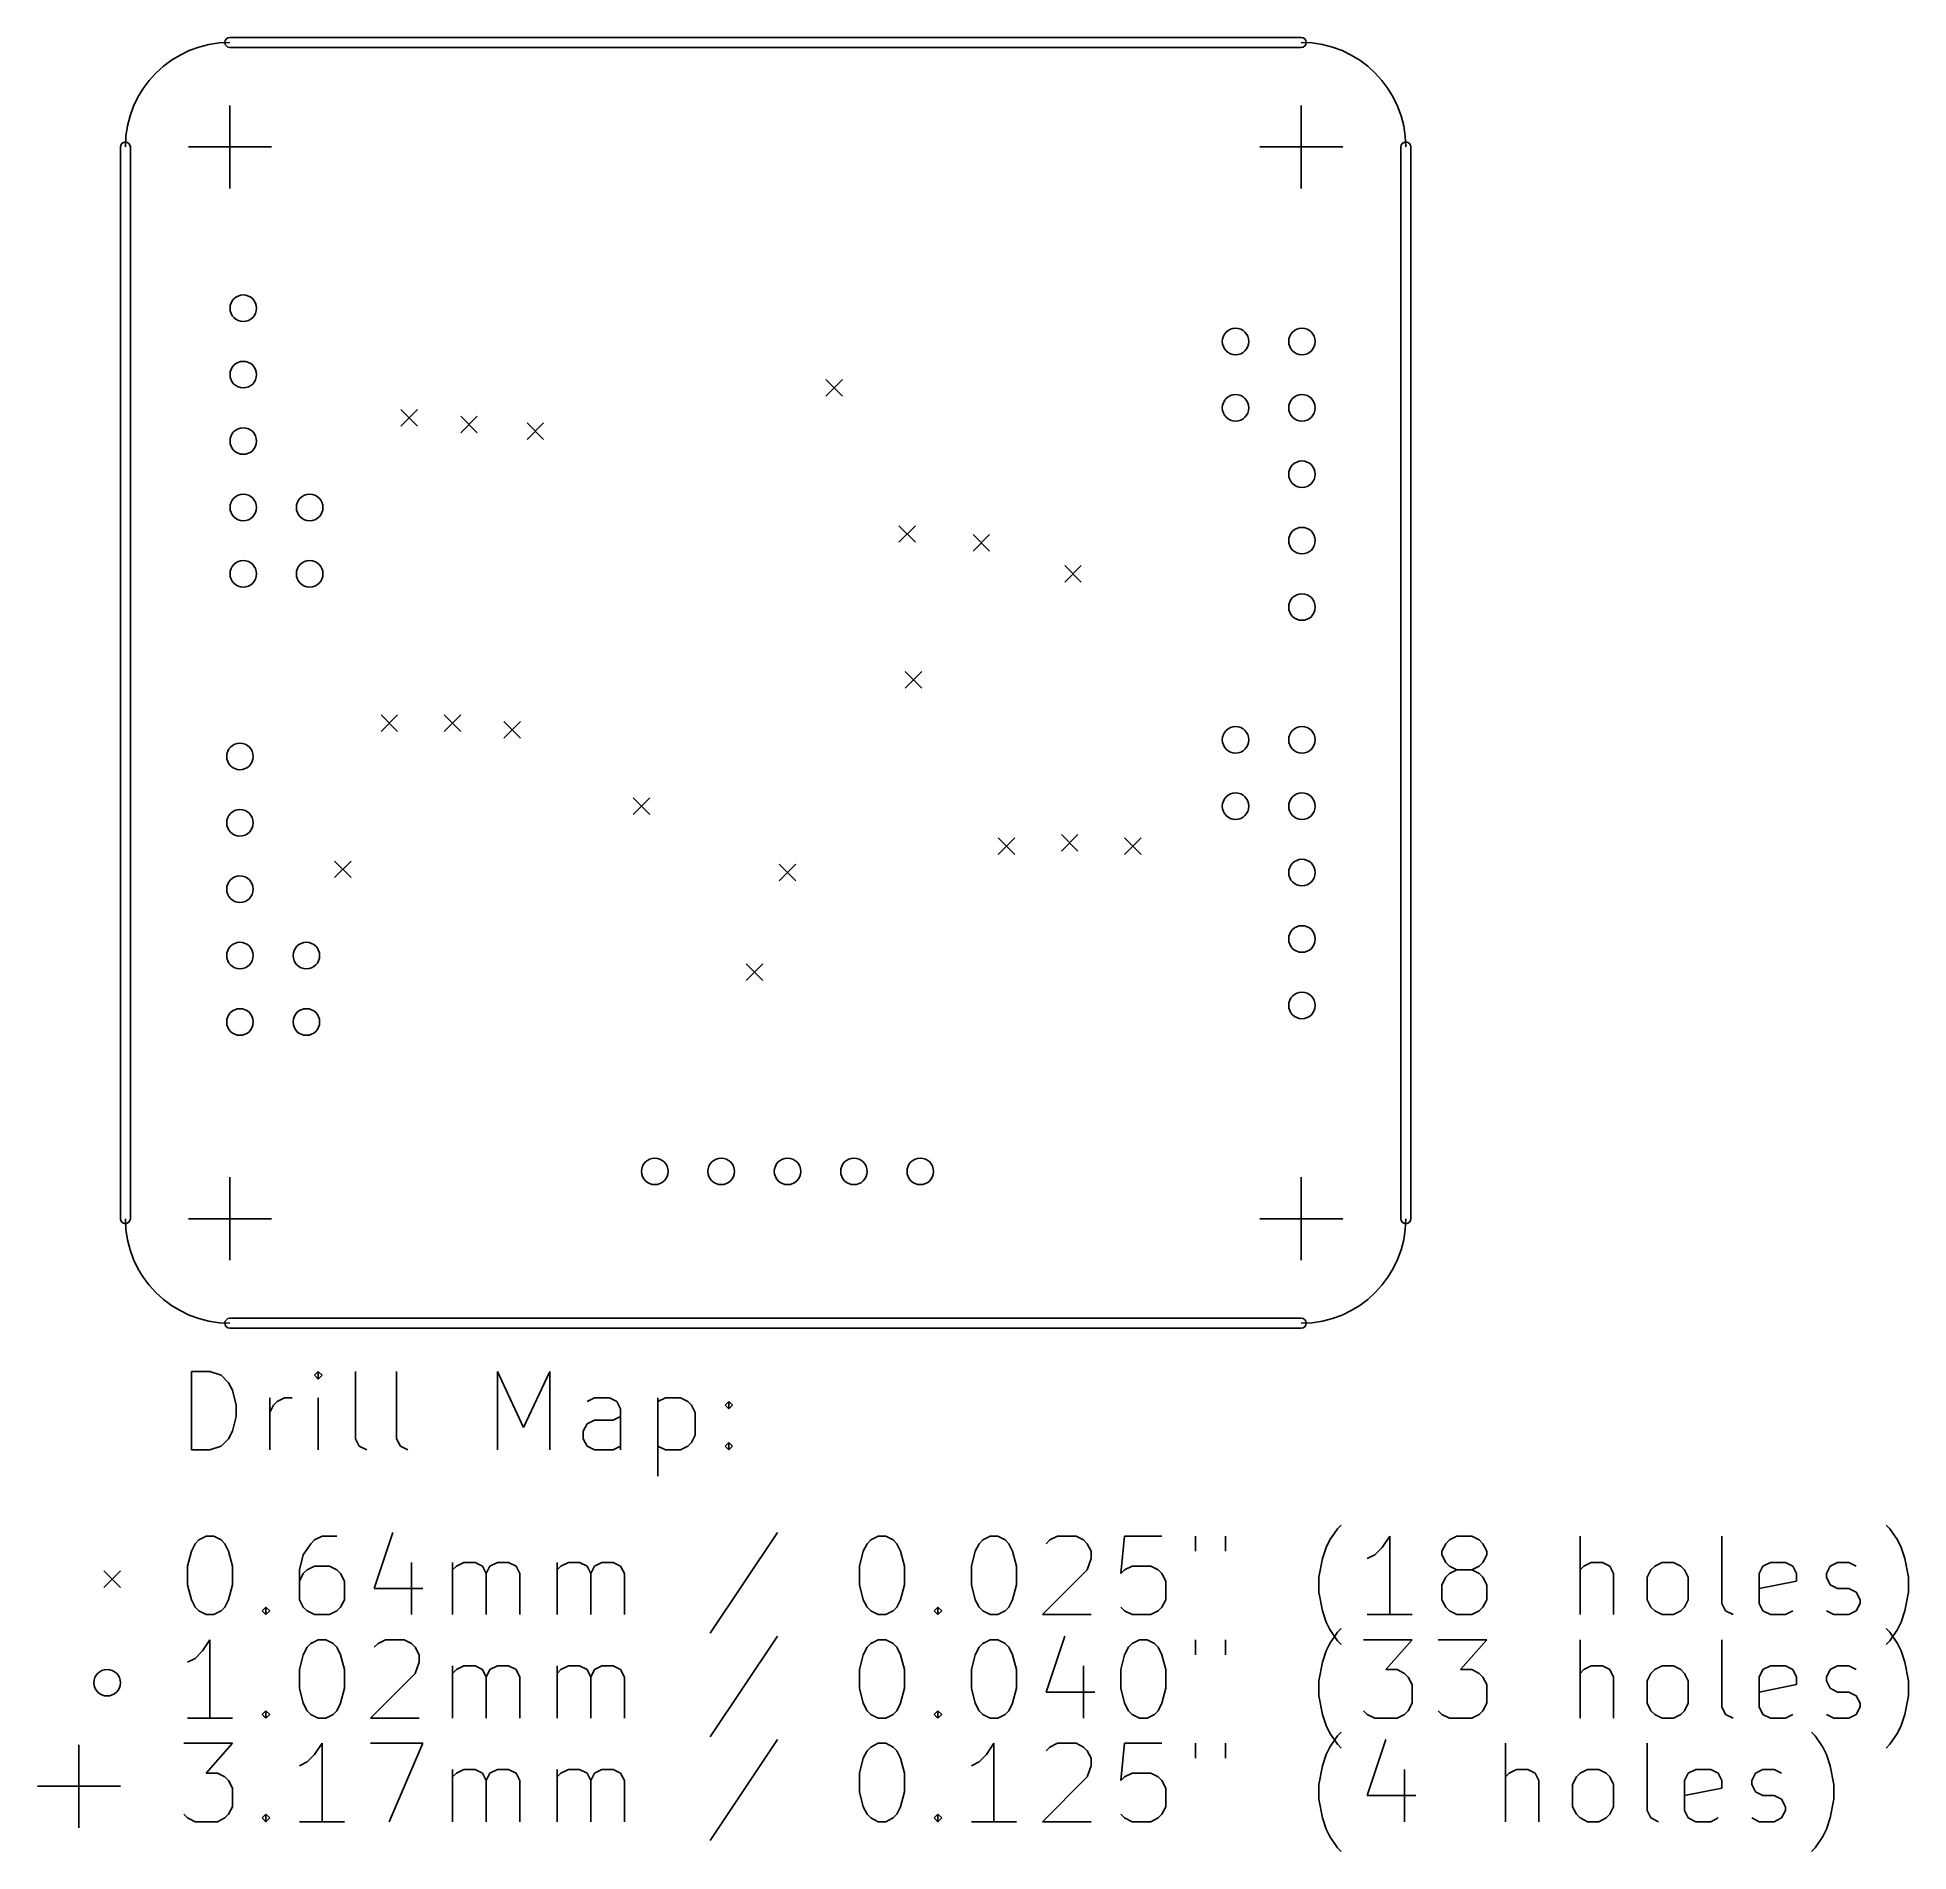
# Model space of a CAD drawing. Extents: x 151.6 to 223.2, y -149.2 to -79.8.
import ezdxf

# ---------------------------------------------------------------- set-up
doc = ezdxf.new("R2010")
doc.units = 0
doc.header["$MEASUREMENT"] = 0
doc.layers.add('BLACK', color=7, linetype='CONTINUOUS')

msp = doc.modelspace()

# ---------------------------------------------------------------- linework, layer by layer
at = {"layer": 'Black'}
for p, q in [((159, -79.809), (200, -79.809)), ((159, -80.191), (200, -80.191)), ((159, -82.412), (159, -85.588)), ((200, -82.412), (200, -85.588)), ((154.81, -125), (154.81, -84)), ((155.191, -125), (155.191, -84)), ((157.413, -84), (160.588, -84)), ((198.413, -84), (201.588, -84)), ((203.81, -125), (203.81, -84)), ((204.191, -125), (204.191, -84)), ((181.801, -92.9), (182.436, -93.535)), ((182.436, -92.9), (181.801, -93.535)), ((165.545, -94.043), (166.18, -94.678)), ((166.18, -94.043), (165.545, -94.678)), ((167.831, -94.297), (168.466, -94.933)), ((168.466, -94.297), (167.831, -94.933)), ((170.371, -94.552), (171.006, -95.186)), ((171.006, -94.552), (170.371, -95.186)), ((184.595, -98.489), (185.23, -99.124)), ((185.23, -98.489), (184.595, -99.124)), ((187.436, -98.823), (188.071, -99.457)), ((188.071, -98.823), (187.436, -99.457)), ((190.945, -100.013), (191.58, -100.648)), ((191.58, -100.013), (190.945, -100.648)), ((184.838, -104.066), (185.473, -104.701)), ((185.473, -104.066), (184.838, -104.701)), ((164.783, -105.728), (165.418, -106.363)), ((165.418, -105.728), (164.783, -106.363)), ((167.196, -105.728), (167.831, -106.363)), ((167.831, -105.728), (167.196, -106.363)), ((169.482, -105.982), (170.117, -106.617)), ((170.117, -105.982), (169.482, -106.617)), ((174.435, -108.903), (175.07, -109.538)), ((175.07, -108.903), (174.435, -109.538)), ((188.405, -110.427), (189.04, -111.062)), ((189.04, -110.427), (188.405, -111.062)), ((190.818, -110.3), (191.453, -110.935)), ((191.453, -110.3), (190.818, -110.935)), ((193.231, -110.427), (193.866, -111.062)), ((193.866, -110.427), (193.231, -111.062)), ((163.005, -111.316), (163.64, -111.951)), ((163.64, -111.316), (163.005, -111.951)), ((180.023, -111.443), (180.658, -112.078)), ((180.658, -111.443), (180.023, -112.078)), ((178.753, -115.253), (179.388, -115.888)), ((179.388, -115.253), (178.753, -115.888)), ((159, -123.413), (159, -126.588)), ((200, -123.413), (200, -126.588)), ((157.413, -125), (160.588, -125)), ((198.413, -125), (201.588, -125)), ((159, -128.81), (200, -128.81)), ((159, -129.191), (200, -129.191)), ((157.524, -133.848), (157.524, -130.848)), ((157.524, -130.848), (158.238, -130.848)), ((158.238, -130.848), (158.667, -130.991)), ((158.667, -130.991), (158.952, -131.276)), ((162.381, -130.848), (162.238, -130.991)), ((162.238, -130.991), (162.381, -131.133)), ((162.524, -130.991), (162.381, -130.848)), ((162.381, -130.848), (162.381, -131.133)), ((162.381, -131.133), (162.524, -130.991)), ((163.809, -133.419), (163.809, -130.848)), ((165.381, -133.419), (165.381, -130.848)), ((169.238, -133.848), (169.238, -130.848)), ((169.238, -130.848), (170.238, -132.991)), ((170.238, -132.991), (171.238, -130.848)), ((171.238, -130.848), (171.238, -133.848)), ((158.952, -131.276), (159.095, -131.562)), ((159.095, -131.562), (159.238, -132.133)), ((159.238, -132.133), (159.238, -132.562)), ((160.524, -133.848), (160.524, -131.848)), ((160.524, -132.419), (160.667, -132.133)), ((160.667, -132.133), (160.809, -131.991)), ((160.809, -131.991), (161.095, -131.848)), ((161.095, -131.848), (161.381, -131.848)), ((162.381, -133.848), (162.381, -131.848)), ((172.952, -131.848), (172.667, -131.991)), ((173.524, -131.848), (172.952, -131.848)), ((173.809, -131.991), (173.524, -131.848)), ((173.952, -132.276), (173.809, -131.991)), ((173.952, -133.848), (173.952, -132.276)), ((175.381, -131.848), (175.381, -134.848)), ((175.381, -131.991), (175.667, -131.848)), ((175.667, -131.848), (176.238, -131.848)), ((176.238, -131.848), (176.524, -131.991)), ((176.524, -131.991), (176.667, -132.133)), ((176.667, -132.133), (176.809, -132.419)), ((176.809, -132.419), (176.809, -133.276)), ((177.952, -132.133), (178.095, -131.991)), ((178.095, -132.276), (177.952, -132.133)), ((178.095, -131.991), (178.238, -132.133)), ((178.095, -131.991), (178.095, -132.276)), ((178.238, -132.133), (178.095, -132.276)), ((159.095, -133.133), (158.952, -133.419)), ((159.238, -132.562), (159.095, -133.133)), ((172.524, -133.133), (172.667, -132.848)), ((172.524, -133.419), (172.524, -133.133)), ((172.667, -132.848), (172.952, -132.705)), ((172.952, -132.705), (173.667, -132.705)), ((173.667, -132.705), (173.952, -132.562)), ((158.238, -133.848), (157.524, -133.848)), ((158.667, -133.705), (158.238, -133.848)), ((158.952, -133.419), (158.667, -133.705)), ((163.952, -133.705), (163.809, -133.419)), ((164.238, -133.848), (163.952, -133.705)), ((165.524, -133.705), (165.381, -133.419)), ((165.809, -133.848), (165.524, -133.705)), ((172.667, -133.705), (172.524, -133.419)), ((172.952, -133.848), (172.667, -133.705)), ((173.667, -133.848), (172.952, -133.848)), ((173.952, -133.705), (173.667, -133.848)), ((175.667, -133.848), (175.381, -133.705)), ((176.238, -133.848), (175.667, -133.848)), ((176.524, -133.705), (176.238, -133.848)), ((176.667, -133.562), (176.524, -133.705)), ((176.809, -133.276), (176.667, -133.562)), ((177.952, -133.705), (178.095, -133.562)), ((178.095, -133.848), (177.952, -133.705)), ((178.095, -133.562), (178.238, -133.705)), ((178.095, -133.562), (178.095, -133.848)), ((178.238, -133.705), (178.095, -133.848)), ((201.381, -136.862), (201.524, -136.719)), ((222.524, -136.862), (222.381, -136.719)), ((157.524, -137.719), (157.667, -137.433)), ((157.667, -137.433), (157.809, -137.291)), ((157.809, -137.291), (158.095, -137.148)), ((158.095, -137.148), (158.381, -137.148)), ((158.381, -137.148), (158.667, -137.291)), ((158.667, -137.291), (158.809, -137.433)), ((158.809, -137.433), (158.952, -137.719)), ((162.095, -137.433), (161.809, -137.862)), ((162.238, -137.291), (162.095, -137.433)), ((162.524, -137.148), (162.238, -137.291)), ((163.095, -137.148), (162.524, -137.148)), ((165.238, -137.005), (164.524, -139.148)), ((179.952, -137.005), (177.381, -140.862)), ((183.238, -137.719), (183.381, -137.433)), ((183.381, -137.433), (183.524, -137.291)), ((183.524, -137.291), (183.809, -137.148)), ((183.809, -137.148), (184.095, -137.148)), ((184.095, -137.148), (184.381, -137.291)), ((184.381, -137.291), (184.524, -137.433)), ((184.524, -137.433), (184.667, -137.719)), ((187.524, -137.719), (187.667, -137.433)), ((187.667, -137.433), (187.809, -137.291)), ((187.809, -137.291), (188.095, -137.148)), ((188.095, -137.148), (188.381, -137.148)), ((188.381, -137.148), (188.667, -137.291)), ((188.667, -137.291), (188.809, -137.433)), ((188.809, -137.433), (188.952, -137.719)), ((190.238, -137.433), (190.381, -137.291)), ((190.381, -137.291), (190.667, -137.148)), ((190.667, -137.148), (191.381, -137.148)), ((191.381, -137.148), (191.667, -137.291)), ((191.667, -137.291), (191.809, -137.433)), ((191.809, -137.433), (191.952, -137.719)), ((193.238, -137.148), (193.095, -138.576)), ((194.667, -137.148), (193.238, -137.148)), ((195.952, -137.148), (195.952, -137.719)), ((197.095, -137.148), (197.095, -137.719)), ((200.952, -137.576), (201.095, -137.291)), ((201.095, -137.291), (201.381, -136.862)), ((203.381, -137.148), (203.095, -137.576)), ((203.381, -140.148), (203.381, -137.148)), ((205.381, -137.719), (205.524, -137.433)), ((205.524, -137.433), (205.667, -137.291)), ((205.667, -137.291), (205.952, -137.148)), ((205.952, -137.148), (206.524, -137.148)), ((206.524, -137.148), (206.809, -137.291)), ((206.809, -137.291), (206.952, -137.433)), ((206.952, -137.433), (207.095, -137.719)), ((210.667, -140.148), (210.667, -137.148)), ((216.095, -139.719), (216.095, -137.148)), ((222.809, -137.291), (222.524, -136.862)), ((222.952, -137.576), (222.809, -137.291)), ((157.381, -138.291), (157.524, -137.719)), ((158.952, -137.719), (159.095, -138.291)), ((161.809, -137.862), (161.667, -138.433)), ((165.952, -138.148), (165.952, -140.148)), ((167.524, -140.148), (167.524, -138.148)), ((167.667, -138.291), (167.952, -138.148)), ((167.952, -138.148), (168.381, -138.148)), ((168.381, -138.148), (168.667, -138.291)), ((168.952, -138.291), (169.238, -138.148)), ((169.238, -138.148), (169.667, -138.148)), ((169.667, -138.148), (169.952, -138.291)), ((171.524, -140.148), (171.524, -138.148)), ((171.667, -138.291), (171.952, -138.148)), ((171.952, -138.148), (172.381, -138.148)), ((172.381, -138.148), (172.667, -138.291)), ((172.952, -138.291), (173.238, -138.148)), ((173.238, -138.148), (173.667, -138.148)), ((173.667, -138.148), (173.952, -138.291)), ((183.095, -138.291), (183.238, -137.719)), ((184.667, -137.719), (184.809, -138.291)), ((187.381, -138.291), (187.524, -137.719)), ((188.952, -137.719), (189.095, -138.291)), ((191.952, -138.005), (191.809, -138.433)), ((191.952, -137.719), (191.952, -138.005)), ((200.667, -138.719), (200.809, -138.005)), ((200.809, -138.005), (200.952, -137.576)), ((202.809, -137.862), (202.524, -138.005)), ((203.095, -137.576), (202.809, -137.862)), ((205.381, -137.862), (205.381, -137.719)), ((205.524, -138.148), (205.381, -137.862)), ((205.667, -138.291), (205.524, -138.148)), ((206.952, -138.148), (206.809, -138.291)), ((207.095, -137.862), (206.952, -138.148)), ((207.095, -137.719), (207.095, -137.862)), ((211.095, -138.148), (210.809, -138.291)), ((211.524, -138.148), (211.095, -138.148)), ((211.809, -138.291), (211.524, -138.148)), ((213.524, -138.291), (213.809, -138.148)), ((213.809, -138.148), (214.238, -138.148)), ((214.238, -138.148), (214.524, -138.291)), ((217.667, -138.291), (217.952, -138.148)), ((217.952, -138.148), (218.524, -138.148)), ((218.524, -138.148), (218.809, -138.291)), ((220.238, -138.291), (220.524, -138.148)), ((220.524, -138.148), (220.952, -138.148)), ((220.952, -138.148), (221.238, -138.291)), ((223.095, -138.005), (222.952, -137.576)), ((223.238, -138.719), (223.095, -138.005)), ((154.174, -138.473), (154.809, -139.108)), ((154.809, -138.473), (154.174, -139.108)), ((157.381, -139.005), (157.381, -138.291)), ((159.095, -138.291), (159.095, -139.005)), ((161.667, -138.433), (161.667, -139.576)), ((161.809, -138.576), (161.667, -138.862)), ((161.952, -138.433), (161.809, -138.576)), ((162.238, -138.291), (161.952, -138.433)), ((162.809, -138.291), (162.238, -138.291)), ((163.095, -138.433), (162.809, -138.291)), ((163.238, -138.576), (163.095, -138.433)), ((163.381, -138.862), (163.238, -138.576)), ((163.381, -139.576), (163.381, -138.862)), ((167.524, -138.433), (167.667, -138.291)), ((168.667, -138.291), (168.809, -138.576)), ((168.809, -138.576), (168.952, -138.291)), ((168.809, -138.576), (168.809, -140.148)), ((169.952, -138.291), (170.095, -138.576)), ((170.095, -138.576), (170.095, -140.148)), ((171.524, -138.433), (171.667, -138.291)), ((172.667, -138.291), (172.809, -138.576)), ((172.809, -138.576), (172.952, -138.291)), ((172.809, -138.576), (172.809, -140.148)), ((173.952, -138.291), (174.095, -138.576)), ((174.095, -138.576), (174.095, -140.148)), ((183.095, -139.005), (183.095, -138.291)), ((184.809, -138.291), (184.809, -139.005)), ((187.381, -139.005), (187.381, -138.291)), ((189.095, -138.291), (189.095, -139.005)), ((191.809, -138.433), (190.095, -140.148)), ((193.095, -138.576), (193.238, -138.433)), ((193.238, -138.433), (193.524, -138.291)), ((193.524, -138.291), (194.238, -138.291)), ((194.238, -138.291), (194.524, -138.433)), ((194.524, -138.433), (194.667, -138.576)), ((194.667, -138.576), (194.809, -138.862)), ((194.809, -138.862), (194.809, -139.576)), ((200.667, -139.291), (200.667, -138.719)), ((205.524, -138.719), (205.381, -139.005)), ((205.667, -138.576), (205.524, -138.719)), ((205.952, -138.433), (205.667, -138.291)), ((205.952, -138.433), (205.667, -138.576)), ((206.524, -138.433), (205.952, -138.433)), ((206.809, -138.291), (206.524, -138.433)), ((206.809, -138.576), (206.524, -138.433)), ((206.952, -138.719), (206.809, -138.576)), ((207.095, -139.005), (206.952, -138.719)), ((210.809, -138.291), (210.667, -138.433)), ((211.952, -138.576), (211.809, -138.291)), ((211.952, -140.148), (211.952, -138.576)), ((213.238, -138.719), (213.381, -138.433)), ((213.238, -139.576), (213.238, -138.719)), ((213.381, -138.433), (213.524, -138.291)), ((214.524, -138.291), (214.667, -138.433)), ((214.667, -138.433), (214.809, -138.719)), ((214.809, -138.719), (214.809, -139.576)), ((217.524, -138.576), (217.667, -138.291)), ((217.524, -139.719), (217.524, -138.576)), ((218.952, -138.862), (217.524, -139.148)), ((218.809, -138.291), (218.952, -138.576)), ((218.952, -138.576), (218.952, -138.862)), ((220.095, -138.576), (220.238, -138.291)), ((220.095, -138.719), (220.095, -138.576)), ((220.238, -139.005), (220.095, -138.719)), ((223.238, -139.291), (223.238, -138.719)), ((157.524, -139.576), (157.381, -139.005)), ((157.667, -139.862), (157.524, -139.576)), ((158.952, -139.576), (158.809, -139.862)), ((159.095, -139.005), (158.952, -139.576)), ((161.667, -139.576), (161.809, -139.862)), ((163.238, -139.862), (163.381, -139.576)), ((164.524, -139.148), (166.381, -139.148)), ((183.238, -139.576), (183.095, -139.005)), ((183.381, -139.862), (183.238, -139.576)), ((184.667, -139.576), (184.524, -139.862)), ((184.809, -139.005), (184.667, -139.576)), ((187.524, -139.576), (187.381, -139.005)), ((187.667, -139.862), (187.524, -139.576)), ((188.952, -139.576), (188.809, -139.862)), ((189.095, -139.005), (188.952, -139.576)), ((194.809, -139.576), (194.667, -139.862)), ((200.809, -140.005), (200.667, -139.291)), ((205.381, -139.005), (205.381, -139.576)), ((205.381, -139.576), (205.524, -139.862)), ((206.952, -139.862), (207.095, -139.576)), ((207.095, -139.576), (207.095, -139.005)), ((213.381, -139.862), (213.238, -139.576)), ((214.809, -139.576), (214.667, -139.862)), ((220.524, -139.148), (220.238, -139.005)), ((220.952, -139.148), (220.524, -139.148)), ((221.238, -139.291), (220.952, -139.148)), ((221.381, -139.576), (221.238, -139.291)), ((221.381, -139.719), (221.381, -139.576)), ((223.095, -140.005), (223.238, -139.291)), ((157.809, -140.005), (157.667, -139.862)), ((158.095, -140.148), (157.809, -140.005)), ((158.381, -140.148), (158.095, -140.148)), ((158.667, -140.005), (158.381, -140.148)), ((158.809, -139.862), (158.667, -140.005)), ((160.238, -140.005), (160.381, -139.862)), ((160.381, -140.148), (160.238, -140.005)), ((160.381, -139.862), (160.524, -140.005)), ((160.381, -139.862), (160.381, -140.148)), ((160.524, -140.005), (160.381, -140.148)), ((161.809, -139.862), (161.952, -140.005)), ((161.952, -140.005), (162.238, -140.148)), ((162.238, -140.148), (162.809, -140.148)), ((162.809, -140.148), (163.095, -140.005)), ((163.095, -140.005), (163.238, -139.862)), ((183.524, -140.005), (183.381, -139.862)), ((183.809, -140.148), (183.524, -140.005)), ((184.095, -140.148), (183.809, -140.148)), ((184.381, -140.005), (184.095, -140.148)), ((184.524, -139.862), (184.381, -140.005)), ((185.952, -140.005), (186.095, -139.862)), ((186.095, -140.148), (185.952, -140.005)), ((186.095, -139.862), (186.238, -140.005)), ((186.095, -139.862), (186.095, -140.148)), ((186.238, -140.005), (186.095, -140.148)), ((187.809, -140.005), (187.667, -139.862)), ((188.095, -140.148), (187.809, -140.005)), ((188.381, -140.148), (188.095, -140.148)), ((188.667, -140.005), (188.381, -140.148)), ((188.809, -139.862), (188.667, -140.005)), ((190.095, -140.148), (191.952, -140.148)), ((193.238, -140.005), (193.095, -139.862)), ((193.524, -140.148), (193.238, -140.005)), ((194.238, -140.148), (193.524, -140.148)), ((194.524, -140.005), (194.238, -140.148)), ((194.667, -139.862), (194.524, -140.005)), ((200.952, -140.433), (200.809, -140.005)), ((204.238, -140.148), (202.524, -140.148)), ((205.524, -139.862), (205.667, -140.005)), ((205.667, -140.005), (205.952, -140.148)), ((205.952, -140.148), (206.524, -140.148)), ((206.524, -140.148), (206.809, -140.005)), ((206.809, -140.005), (206.952, -139.862)), ((213.524, -140.005), (213.381, -139.862)), ((213.809, -140.148), (213.524, -140.005)), ((214.238, -140.148), (213.809, -140.148)), ((214.524, -140.005), (214.238, -140.148)), ((214.667, -139.862), (214.524, -140.005)), ((216.238, -140.005), (216.095, -139.719)), ((216.524, -140.148), (216.238, -140.005)), ((217.667, -140.005), (217.524, -139.719)), ((217.952, -140.148), (217.667, -140.005)), ((218.524, -140.148), (217.952, -140.148)), ((218.809, -140.005), (218.524, -140.148)), ((220.095, -140.005), (220.381, -140.148)), ((220.381, -140.148), (220.952, -140.148)), ((220.952, -140.148), (221.238, -140.005)), ((221.238, -140.005), (221.381, -139.719)), ((222.952, -140.433), (223.095, -140.005)), ((179.952, -140.965), (177.381, -144.822)), ((190.952, -140.965), (190.238, -143.108)), ((201.095, -140.719), (200.952, -140.433)), ((201.381, -141.148), (201.095, -140.719)), ((201.095, -141.251), (201.381, -140.822)), ((201.381, -140.822), (201.524, -140.679)), ((222.524, -140.822), (222.381, -140.679)), ((222.524, -141.148), (222.809, -140.719)), ((222.809, -141.251), (222.524, -140.822)), ((222.809, -140.719), (222.952, -140.433)), ((157.952, -141.536), (157.667, -141.822)), ((158.238, -141.108), (157.952, -141.536)), ((158.238, -144.108), (158.238, -141.108)), ((161.667, -142.251), (161.809, -141.679)), ((161.809, -141.679), (161.952, -141.393)), ((161.952, -141.393), (162.095, -141.251)), ((162.095, -141.251), (162.381, -141.108)), ((162.381, -141.108), (162.667, -141.108)), ((162.667, -141.108), (162.952, -141.251)), ((162.952, -141.251), (163.095, -141.393)), ((163.095, -141.393), (163.238, -141.679)), ((163.238, -141.679), (163.381, -142.251)), ((164.524, -141.393), (164.667, -141.251)), ((164.667, -141.251), (164.952, -141.108)), ((164.952, -141.108), (165.667, -141.108)), ((165.667, -141.108), (165.952, -141.251)), ((165.952, -141.251), (166.095, -141.393)), ((166.095, -141.393), (166.238, -141.679)), ((166.238, -141.679), (166.238, -141.965)), ((183.095, -142.251), (183.238, -141.679)), ((183.238, -141.679), (183.381, -141.393)), ((183.381, -141.393), (183.524, -141.251)), ((183.524, -141.251), (183.809, -141.108)), ((183.809, -141.108), (184.095, -141.108)), ((184.095, -141.108), (184.381, -141.251)), ((184.381, -141.251), (184.524, -141.393)), ((184.524, -141.393), (184.667, -141.679)), ((184.667, -141.679), (184.809, -142.251)), ((187.381, -142.251), (187.524, -141.679)), ((187.524, -141.679), (187.667, -141.393)), ((187.667, -141.393), (187.809, -141.251)), ((187.809, -141.251), (188.095, -141.108)), ((188.095, -141.108), (188.381, -141.108)), ((188.381, -141.108), (188.667, -141.251)), ((188.667, -141.251), (188.809, -141.393)), ((188.809, -141.393), (188.952, -141.679)), ((188.952, -141.679), (189.095, -142.251)), ((193.095, -142.251), (193.238, -141.679)), ((193.238, -141.679), (193.381, -141.393)), ((193.381, -141.393), (193.524, -141.251)), ((193.524, -141.251), (193.809, -141.108)), ((193.809, -141.108), (194.095, -141.108)), ((194.095, -141.108), (194.381, -141.251)), ((194.381, -141.251), (194.524, -141.393)), ((194.524, -141.393), (194.667, -141.679)), ((194.667, -141.679), (194.809, -142.251)), ((195.952, -141.108), (195.952, -141.679)), ((197.095, -141.108), (197.095, -141.679)), ((200.809, -141.965), (200.952, -141.536)), ((200.952, -141.536), (201.095, -141.251)), ((201.524, -141.291), (201.381, -141.148)), ((202.381, -141.108), (204.238, -141.108)), ((204.238, -141.108), (203.238, -142.251)), ((205.238, -141.108), (207.095, -141.108)), ((207.095, -141.108), (206.095, -142.251)), ((210.667, -144.108), (210.667, -141.108)), ((216.095, -143.679), (216.095, -141.108)), ((222.381, -141.291), (222.524, -141.148)), ((222.952, -141.536), (222.809, -141.251)), ((223.095, -141.965), (222.952, -141.536)), ((157.667, -141.822), (157.381, -141.965)), ((161.667, -142.965), (161.667, -142.251)), ((163.381, -142.251), (163.381, -142.965)), ((166.095, -142.393), (164.381, -144.108)), ((166.238, -141.965), (166.095, -142.393)), ((167.524, -144.108), (167.524, -142.108)), ((167.524, -142.393), (167.667, -142.251)), ((167.667, -142.251), (167.952, -142.108)), ((167.952, -142.108), (168.381, -142.108)), ((168.381, -142.108), (168.667, -142.251)), ((168.667, -142.251), (168.809, -142.536)), ((168.809, -142.536), (168.952, -142.251)), ((168.952, -142.251), (169.238, -142.108)), ((169.238, -142.108), (169.667, -142.108)), ((169.667, -142.108), (169.952, -142.251)), ((169.952, -142.251), (170.095, -142.536)), ((171.524, -144.108), (171.524, -142.108)), ((171.524, -142.393), (171.667, -142.251)), ((171.667, -142.251), (171.952, -142.108)), ((171.952, -142.108), (172.381, -142.108)), ((172.381, -142.108), (172.667, -142.251)), ((172.667, -142.251), (172.809, -142.536)), ((172.809, -142.536), (172.952, -142.251)), ((172.952, -142.251), (173.238, -142.108)), ((173.238, -142.108), (173.667, -142.108)), ((173.667, -142.108), (173.952, -142.251)), ((173.952, -142.251), (174.095, -142.536)), ((183.095, -142.965), (183.095, -142.251)), ((184.809, -142.251), (184.809, -142.965)), ((187.381, -142.965), (187.381, -142.251)), ((189.095, -142.251), (189.095, -142.965)), ((191.667, -142.108), (191.667, -144.108)), ((193.095, -142.965), (193.095, -142.251)), ((194.809, -142.251), (194.809, -142.965)), ((200.667, -142.679), (200.809, -141.965)), ((203.238, -142.251), (203.667, -142.251)), ((203.667, -142.251), (203.952, -142.393)), ((203.952, -142.393), (204.095, -142.536)), ((206.095, -142.251), (206.524, -142.251)), ((206.524, -142.251), (206.809, -142.393)), ((206.809, -142.393), (206.952, -142.536)), ((210.809, -142.251), (210.667, -142.393)), ((211.095, -142.108), (210.809, -142.251)), ((211.524, -142.108), (211.095, -142.108)), ((211.809, -142.251), (211.524, -142.108)), ((211.952, -142.536), (211.809, -142.251)), ((213.238, -142.679), (213.381, -142.393)), ((213.381, -142.393), (213.524, -142.251)), ((213.524, -142.251), (213.809, -142.108)), ((213.809, -142.108), (214.238, -142.108)), ((214.238, -142.108), (214.524, -142.251)), ((214.524, -142.251), (214.667, -142.393)), ((214.667, -142.393), (214.809, -142.679)), ((217.524, -142.536), (217.667, -142.251)), ((217.667, -142.251), (217.952, -142.108)), ((217.952, -142.108), (218.524, -142.108)), ((218.524, -142.108), (218.809, -142.251)), ((218.809, -142.251), (218.952, -142.536)), ((220.095, -142.536), (220.238, -142.251)), ((220.238, -142.251), (220.524, -142.108)), ((220.524, -142.108), (220.952, -142.108)), ((220.952, -142.108), (221.238, -142.251)), ((223.238, -142.679), (223.095, -141.965)), ((161.809, -143.536), (161.667, -142.965)), ((163.381, -142.965), (163.238, -143.536)), ((168.809, -142.536), (168.809, -144.108)), ((170.095, -142.536), (170.095, -144.108)), ((172.809, -142.536), (172.809, -144.108)), ((174.095, -142.536), (174.095, -144.108)), ((183.238, -143.536), (183.095, -142.965)), ((184.809, -142.965), (184.667, -143.536)), ((187.524, -143.536), (187.381, -142.965)), ((189.095, -142.965), (188.952, -143.536)), ((190.238, -143.108), (192.095, -143.108)), ((193.238, -143.536), (193.095, -142.965)), ((194.809, -142.965), (194.667, -143.536)), ((200.667, -143.251), (200.667, -142.679)), ((204.095, -142.536), (204.238, -142.822)), ((204.238, -142.822), (204.238, -143.536)), ((206.952, -142.536), (207.095, -142.822)), ((207.095, -142.822), (207.095, -143.536)), ((211.952, -144.108), (211.952, -142.536)), ((213.238, -143.536), (213.238, -142.679)), ((214.809, -142.679), (214.809, -143.536)), ((217.524, -143.679), (217.524, -142.536)), ((218.952, -142.822), (217.524, -143.108)), ((218.952, -142.536), (218.952, -142.822)), ((220.095, -142.679), (220.095, -142.536)), ((220.238, -142.965), (220.095, -142.679)), ((220.524, -143.108), (220.238, -142.965)), ((220.952, -143.108), (220.524, -143.108)), ((221.238, -143.251), (220.952, -143.108)), ((223.238, -143.251), (223.238, -142.679)), ((160.238, -143.965), (160.381, -143.822)), ((160.381, -143.822), (160.524, -143.965)), ((160.381, -143.822), (160.381, -144.108)), ((161.952, -143.822), (161.809, -143.536)), ((162.095, -143.965), (161.952, -143.822)), ((163.095, -143.822), (162.952, -143.965)), ((163.238, -143.536), (163.095, -143.822)), ((183.381, -143.822), (183.238, -143.536)), ((183.524, -143.965), (183.381, -143.822)), ((184.524, -143.822), (184.381, -143.965)), ((184.667, -143.536), (184.524, -143.822)), ((185.952, -143.965), (186.095, -143.822)), ((186.095, -143.822), (186.238, -143.965)), ((186.095, -143.822), (186.095, -144.108)), ((187.667, -143.822), (187.524, -143.536)), ((187.809, -143.965), (187.667, -143.822)), ((188.809, -143.822), (188.667, -143.965)), ((188.952, -143.536), (188.809, -143.822)), ((193.381, -143.822), (193.238, -143.536)), ((193.524, -143.965), (193.381, -143.822)), ((194.524, -143.822), (194.381, -143.965)), ((194.667, -143.536), (194.524, -143.822)), ((200.809, -143.965), (200.667, -143.251)), ((202.524, -143.965), (202.381, -143.822)), ((204.095, -143.822), (203.952, -143.965)), ((204.238, -143.536), (204.095, -143.822)), ((205.381, -143.965), (205.238, -143.822)), ((206.952, -143.822), (206.809, -143.965)), ((207.095, -143.536), (206.952, -143.822)), ((213.381, -143.822), (213.238, -143.536)), ((213.524, -143.965), (213.381, -143.822)), ((214.667, -143.822), (214.524, -143.965)), ((214.809, -143.536), (214.667, -143.822)), ((216.238, -143.965), (216.095, -143.679)), ((217.667, -143.965), (217.524, -143.679)), ((221.381, -143.536), (221.238, -143.251)), ((221.238, -143.965), (221.381, -143.679)), ((221.381, -143.679), (221.381, -143.536)), ((223.095, -143.965), (223.238, -143.251)), ((159.095, -144.108), (157.381, -144.108)), ((160.381, -144.108), (160.238, -143.965)), ((160.524, -143.965), (160.381, -144.108)), ((162.381, -144.108), (162.095, -143.965)), ((162.667, -144.108), (162.381, -144.108)), ((162.952, -143.965), (162.667, -144.108)), ((164.381, -144.108), (166.238, -144.108)), ((183.809, -144.108), (183.524, -143.965)), ((184.095, -144.108), (183.809, -144.108)), ((184.381, -143.965), (184.095, -144.108)), ((186.095, -144.108), (185.952, -143.965)), ((186.238, -143.965), (186.095, -144.108)), ((188.095, -144.108), (187.809, -143.965)), ((188.381, -144.108), (188.095, -144.108)), ((188.667, -143.965), (188.381, -144.108)), ((193.809, -144.108), (193.524, -143.965)), ((194.095, -144.108), (193.809, -144.108)), ((194.381, -143.965), (194.095, -144.108)), ((200.952, -144.393), (200.809, -143.965)), ((201.095, -144.679), (200.952, -144.393)), ((201.381, -144.782), (201.524, -144.639)), ((202.809, -144.108), (202.524, -143.965)), ((203.667, -144.108), (202.809, -144.108)), ((203.952, -143.965), (203.667, -144.108)), ((205.667, -144.108), (205.381, -143.965)), ((206.524, -144.108), (205.667, -144.108)), ((206.809, -143.965), (206.524, -144.108)), ((213.809, -144.108), (213.524, -143.965)), ((214.238, -144.108), (213.809, -144.108)), ((214.524, -143.965), (214.238, -144.108)), ((216.524, -144.108), (216.238, -143.965)), ((217.952, -144.108), (217.667, -143.965)), ((218.524, -144.108), (217.952, -144.108)), ((218.809, -143.965), (218.524, -144.108)), ((219.667, -144.782), (219.524, -144.639)), ((220.095, -143.965), (220.381, -144.108)), ((220.381, -144.108), (220.952, -144.108)), ((220.952, -144.108), (221.238, -143.965)), ((222.809, -144.679), (222.952, -144.393)), ((222.952, -144.393), (223.095, -143.965)), ((153.222, -145.123), (153.222, -148.298)), ((157.238, -145.068), (159.095, -145.068)), ((159.095, -145.068), (158.095, -146.211)), ((162.524, -145.068), (162.238, -145.496)), ((162.524, -148.068), (162.524, -145.068)), ((164.381, -145.068), (166.381, -145.068)), ((166.381, -145.068), (165.095, -148.068)), ((179.952, -144.925), (177.381, -148.782)), ((183.238, -145.639), (183.381, -145.353)), ((183.381, -145.353), (183.524, -145.211)), ((183.524, -145.211), (183.809, -145.068)), ((183.809, -145.068), (184.095, -145.068)), ((184.095, -145.068), (184.381, -145.211)), ((184.381, -145.211), (184.524, -145.353)), ((184.524, -145.353), (184.667, -145.639)), ((188.238, -145.068), (187.952, -145.496)), ((188.238, -148.068), (188.238, -145.068)), ((190.238, -145.353), (190.381, -145.211)), ((190.381, -145.211), (190.667, -145.068)), ((190.667, -145.068), (191.381, -145.068)), ((191.381, -145.068), (191.667, -145.211)), ((191.667, -145.211), (191.809, -145.353)), ((191.809, -145.353), (191.952, -145.639)), ((193.238, -145.068), (193.095, -146.496)), ((194.667, -145.068), (193.238, -145.068)), ((195.952, -145.068), (195.952, -145.639)), ((197.095, -145.068), (197.095, -145.639)), ((200.952, -145.496), (201.095, -145.211)), ((201.381, -145.108), (201.095, -144.679)), ((201.095, -145.211), (201.381, -144.782)), ((201.524, -145.251), (201.381, -145.108)), ((203.238, -144.925), (202.524, -147.068)), ((207.809, -148.068), (207.809, -145.068)), ((213.238, -147.639), (213.238, -145.068)), ((219.952, -145.211), (219.667, -144.782)), ((220.095, -145.496), (219.952, -145.211)), ((222.381, -145.251), (222.524, -145.108)), ((222.524, -145.108), (222.809, -144.679)), ((161.952, -145.782), (161.667, -145.925)), ((162.238, -145.496), (161.952, -145.782)), ((167.524, -148.068), (167.524, -146.068)), ((167.667, -146.211), (167.952, -146.068)), ((167.952, -146.068), (168.381, -146.068)), ((168.381, -146.068), (168.667, -146.211)), ((168.952, -146.211), (169.238, -146.068)), ((169.238, -146.068), (169.667, -146.068)), ((169.667, -146.068), (169.952, -146.211)), ((171.524, -148.068), (171.524, -146.068)), ((171.667, -146.211), (171.952, -146.068)), ((171.952, -146.068), (172.381, -146.068)), ((172.381, -146.068), (172.667, -146.211)), ((172.952, -146.211), (173.238, -146.068)), ((173.238, -146.068), (173.667, -146.068)), ((173.667, -146.068), (173.952, -146.211)), ((183.095, -146.211), (183.238, -145.639)), ((184.667, -145.639), (184.809, -146.211)), ((187.667, -145.782), (187.381, -145.925)), ((187.952, -145.496), (187.667, -145.782)), ((191.952, -145.925), (191.809, -146.353)), ((191.952, -145.639), (191.952, -145.925)), ((200.667, -146.639), (200.809, -145.925)), ((200.809, -145.925), (200.952, -145.496)), ((203.952, -146.068), (203.952, -148.068)), ((208.238, -146.068), (207.952, -146.211)), ((208.667, -146.068), (208.238, -146.068)), ((208.952, -146.211), (208.667, -146.068)), ((210.667, -146.211), (210.952, -146.068)), ((210.952, -146.068), (211.381, -146.068)), ((211.381, -146.068), (211.667, -146.211)), ((214.809, -146.211), (215.095, -146.068)), ((215.095, -146.068), (215.667, -146.068)), ((215.667, -146.068), (215.952, -146.211)), ((217.381, -146.211), (217.667, -146.068)), ((217.667, -146.068), (218.095, -146.068)), ((218.095, -146.068), (218.381, -146.211)), ((220.238, -145.925), (220.095, -145.496)), ((220.381, -146.639), (220.238, -145.925)), ((151.634, -146.711), (154.809, -146.711)), ((158.095, -146.211), (158.524, -146.211)), ((158.524, -146.211), (158.809, -146.353)), ((158.809, -146.353), (158.952, -146.496)), ((158.952, -146.496), (159.095, -146.782)), ((159.095, -146.782), (159.095, -147.496)), ((167.524, -146.353), (167.667, -146.211)), ((168.667, -146.211), (168.809, -146.496)), ((168.809, -146.496), (168.952, -146.211)), ((168.809, -146.496), (168.809, -148.068)), ((169.952, -146.211), (170.095, -146.496)), ((170.095, -146.496), (170.095, -148.068)), ((171.524, -146.353), (171.667, -146.211)), ((172.667, -146.211), (172.809, -146.496)), ((172.809, -146.496), (172.952, -146.211)), ((172.809, -146.496), (172.809, -148.068)), ((173.952, -146.211), (174.095, -146.496)), ((174.095, -146.496), (174.095, -148.068)), ((183.095, -146.925), (183.095, -146.211)), ((184.809, -146.211), (184.809, -146.925)), ((191.809, -146.353), (190.095, -148.068)), ((193.095, -146.496), (193.238, -146.353)), ((193.238, -146.353), (193.524, -146.211)), ((193.524, -146.211), (194.238, -146.211)), ((194.238, -146.211), (194.524, -146.353)), ((194.524, -146.353), (194.667, -146.496)), ((194.667, -146.496), (194.809, -146.782)), ((194.809, -146.782), (194.809, -147.496)), ((200.667, -147.211), (200.667, -146.639)), ((207.952, -146.211), (207.809, -146.353)), ((209.095, -146.496), (208.952, -146.211)), ((209.095, -148.068), (209.095, -146.496)), ((210.381, -146.639), (210.524, -146.353)), ((210.381, -147.496), (210.381, -146.639)), ((210.524, -146.353), (210.667, -146.211)), ((211.667, -146.211), (211.809, -146.353)), ((211.809, -146.353), (211.952, -146.639)), ((211.952, -146.639), (211.952, -147.496)), ((214.667, -146.496), (214.809, -146.211)), ((214.667, -147.639), (214.667, -146.496)), ((216.095, -146.782), (214.667, -147.068)), ((215.952, -146.211), (216.095, -146.496)), ((216.095, -146.496), (216.095, -146.782)), ((217.238, -146.496), (217.381, -146.211)), ((217.238, -146.639), (217.238, -146.496)), ((217.381, -146.925), (217.238, -146.639)), ((220.381, -147.211), (220.381, -146.639)), ((159.095, -147.496), (158.952, -147.782)), ((183.238, -147.496), (183.095, -146.925)), ((183.381, -147.782), (183.238, -147.496)), ((184.667, -147.496), (184.524, -147.782)), ((184.809, -146.925), (184.667, -147.496)), ((194.809, -147.496), (194.667, -147.782)), ((200.809, -147.925), (200.667, -147.211)), ((202.524, -147.068), (204.381, -147.068)), ((210.524, -147.782), (210.381, -147.496)), ((211.952, -147.496), (211.809, -147.782)), ((217.667, -147.068), (217.381, -146.925)), ((218.095, -147.068), (217.667, -147.068)), ((218.381, -147.211), (218.095, -147.068)), ((218.524, -147.496), (218.381, -147.211)), ((218.524, -147.639), (218.524, -147.496)), ((220.238, -147.925), (220.381, -147.211)), ((157.381, -147.925), (157.238, -147.782)), ((157.667, -148.068), (157.381, -147.925)), ((158.524, -148.068), (157.667, -148.068)), ((158.809, -147.925), (158.524, -148.068)), ((158.952, -147.782), (158.809, -147.925)), ((160.238, -147.925), (160.381, -147.782)), ((160.381, -148.068), (160.238, -147.925)), ((160.381, -147.782), (160.524, -147.925)), ((160.381, -147.782), (160.381, -148.068)), ((160.524, -147.925), (160.381, -148.068)), ((163.381, -148.068), (161.667, -148.068)), ((183.524, -147.925), (183.381, -147.782)), ((183.809, -148.068), (183.524, -147.925)), ((184.095, -148.068), (183.809, -148.068)), ((184.381, -147.925), (184.095, -148.068)), ((184.524, -147.782), (184.381, -147.925)), ((185.952, -147.925), (186.095, -147.782)), ((186.095, -148.068), (185.952, -147.925)), ((186.095, -147.782), (186.238, -147.925)), ((186.095, -147.782), (186.095, -148.068)), ((186.238, -147.925), (186.095, -148.068)), ((189.095, -148.068), (187.381, -148.068)), ((190.095, -148.068), (191.952, -148.068)), ((193.238, -147.925), (193.095, -147.782)), ((193.524, -148.068), (193.238, -147.925)), ((194.238, -148.068), (193.524, -148.068)), ((194.524, -147.925), (194.238, -148.068)), ((194.667, -147.782), (194.524, -147.925)), ((200.952, -148.353), (200.809, -147.925)), ((210.667, -147.925), (210.524, -147.782)), ((210.952, -148.068), (210.667, -147.925)), ((211.381, -148.068), (210.952, -148.068)), ((211.667, -147.925), (211.381, -148.068)), ((211.809, -147.782), (211.667, -147.925)), ((213.381, -147.925), (213.238, -147.639)), ((213.667, -148.068), (213.381, -147.925)), ((214.809, -147.925), (214.667, -147.639)), ((215.095, -148.068), (214.809, -147.925)), ((215.667, -148.068), (215.095, -148.068)), ((215.952, -147.925), (215.667, -148.068)), ((217.238, -147.925), (217.524, -148.068)), ((217.524, -148.068), (218.095, -148.068)), ((218.095, -148.068), (218.381, -147.925)), ((218.381, -147.925), (218.524, -147.639)), ((220.095, -148.353), (220.238, -147.925)), ((201.095, -148.639), (200.952, -148.353)), ((201.381, -149.068), (201.095, -148.639)), ((219.667, -149.068), (219.952, -148.639)), ((219.952, -148.639), (220.095, -148.353)), ((201.524, -149.211), (201.381, -149.068)), ((219.524, -149.211), (219.667, -149.068))]:
    msp.add_line(p, q, dxfattribs=at)
for centre in [(159.512, -90.17), (197.485, -91.44), (200.025, -91.44), (159.512, -92.71), (197.485, -93.98), (200.025, -93.98), (159.512, -95.25), (200.025, -96.52), (159.512, -97.79), (162.052, -97.79), (200.025, -99.06), (159.512, -100.33), (162.052, -100.33), (200.025, -101.6), (197.485, -106.68), (200.025, -106.68), (159.385, -107.315), (197.485, -109.22), (200.025, -109.22), (159.385, -109.855), (200.025, -111.76), (159.385, -112.395), (200.025, -114.3), (159.385, -114.935), (161.925, -114.935), (200.025, -116.84), (159.385, -117.475), (161.925, -117.475), (175.26, -123.19), (177.8, -123.19), (180.34, -123.19), (182.88, -123.19), (185.42, -123.19), (154.301, -142.751)]:
    msp.add_circle(centre, 0.508, dxfattribs=at)
for centre, radius, start, end in [((159, -84), 4, 90, 180), ((159, -80), 0.191, 90, 270), ((200, -80), 0.191, 270, 450), ((200, -84), 4, 0, 90), ((155, -84), 0.191, 360, 540), ((204, -84), 0.191, 360, 540), ((155, -125), 0.191, 180, 360), ((159, -125), 4, -180, -90), ((200, -125), 4, -90, 0), ((204, -125), 0.191, 180, 360), ((159, -129), 0.191, 90, 270), ((200, -129), 0.191, 270, 450)]:
    msp.add_arc(centre, radius, start, end, dxfattribs=at)

doc.saveas('drawing.dxf')
